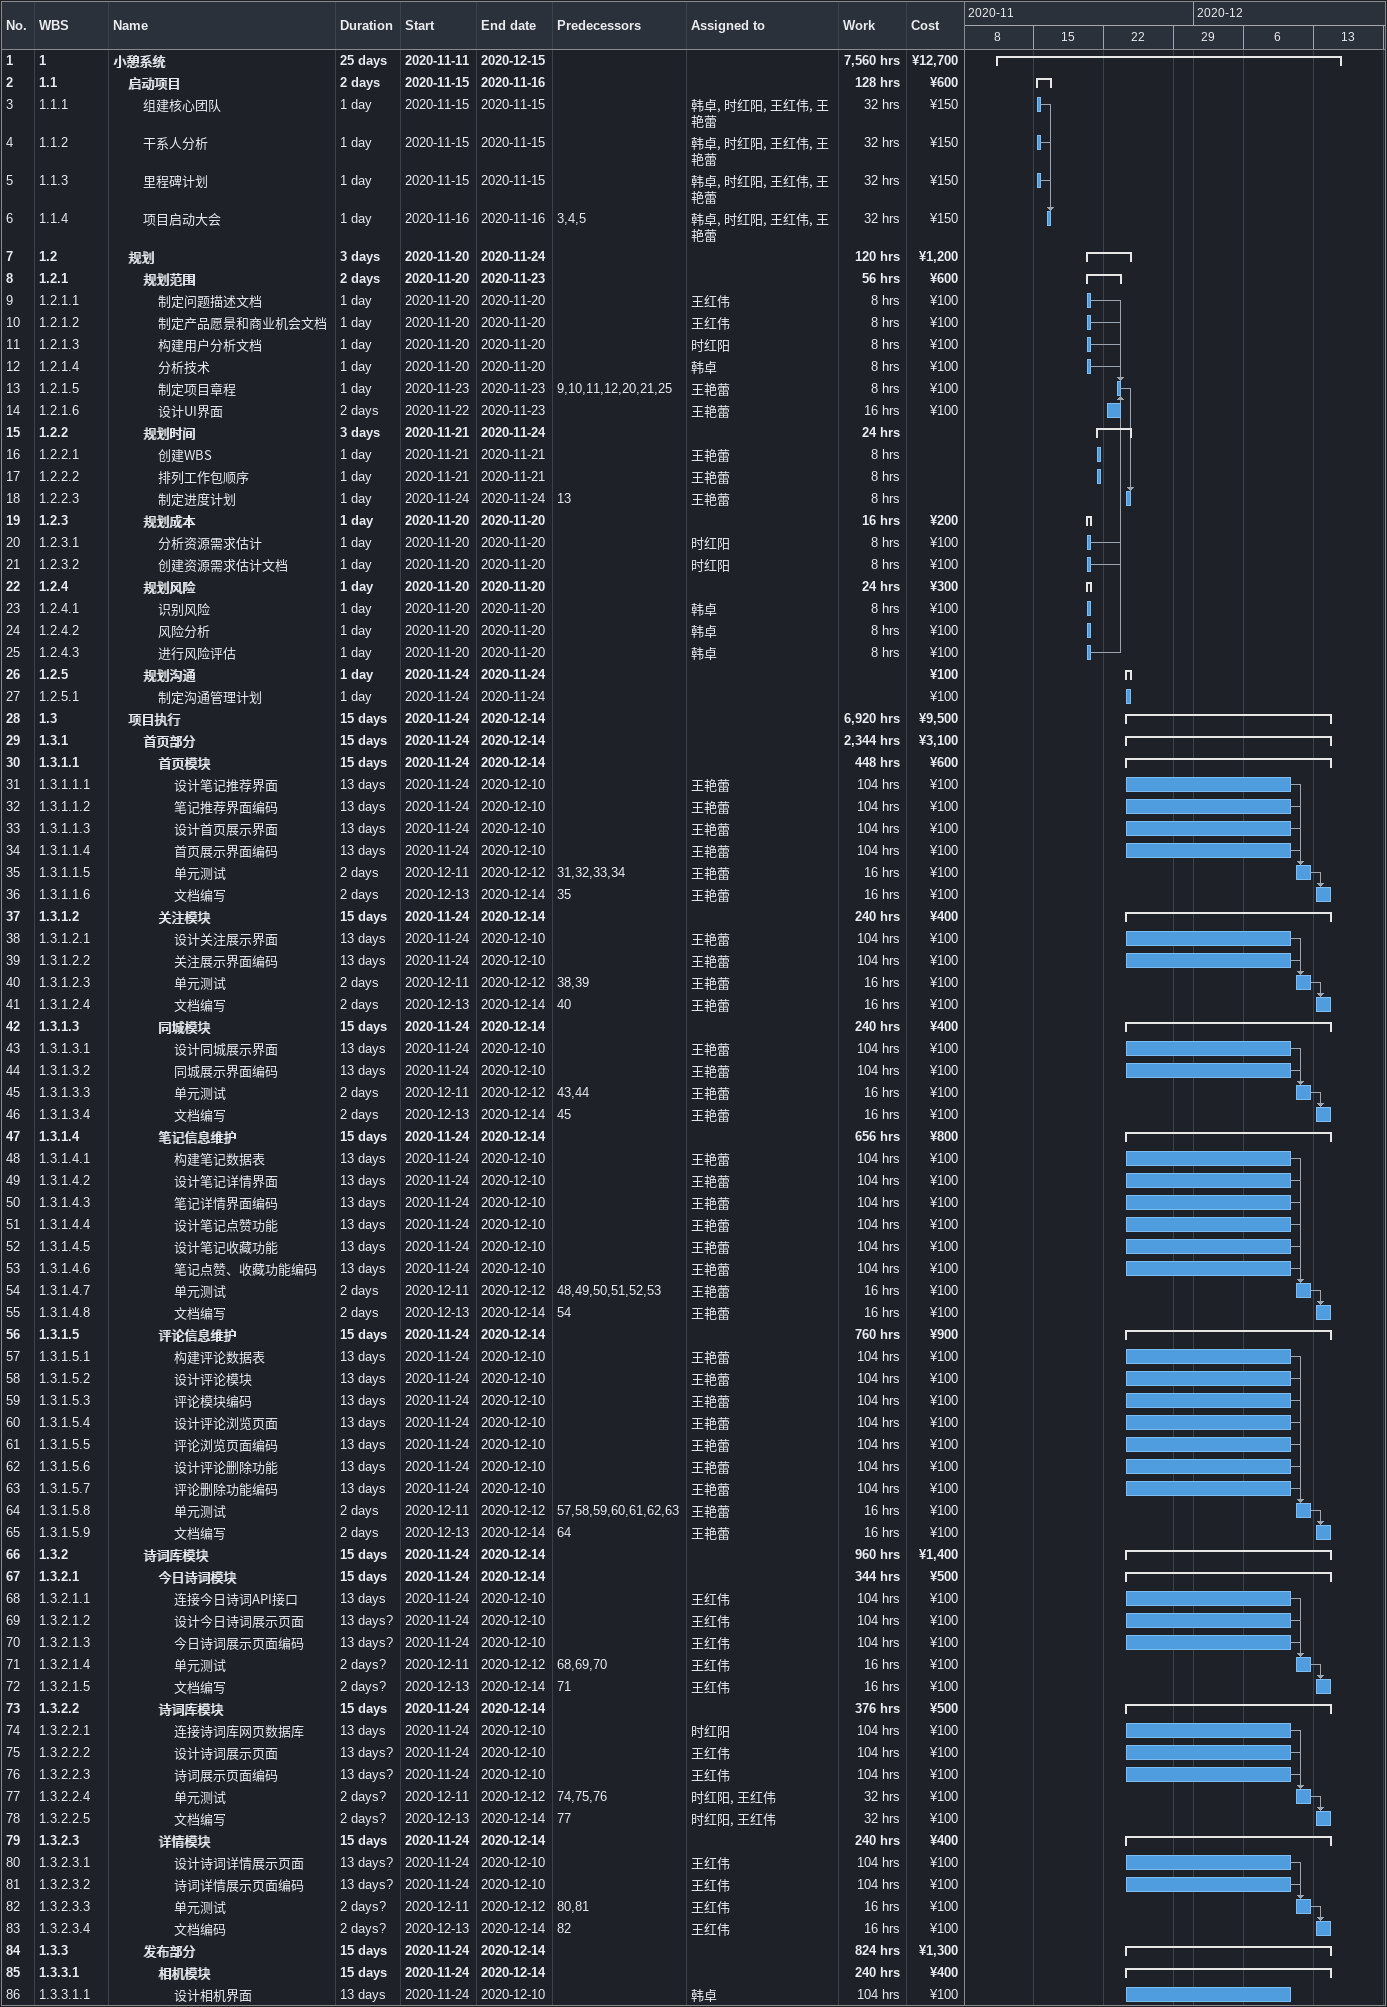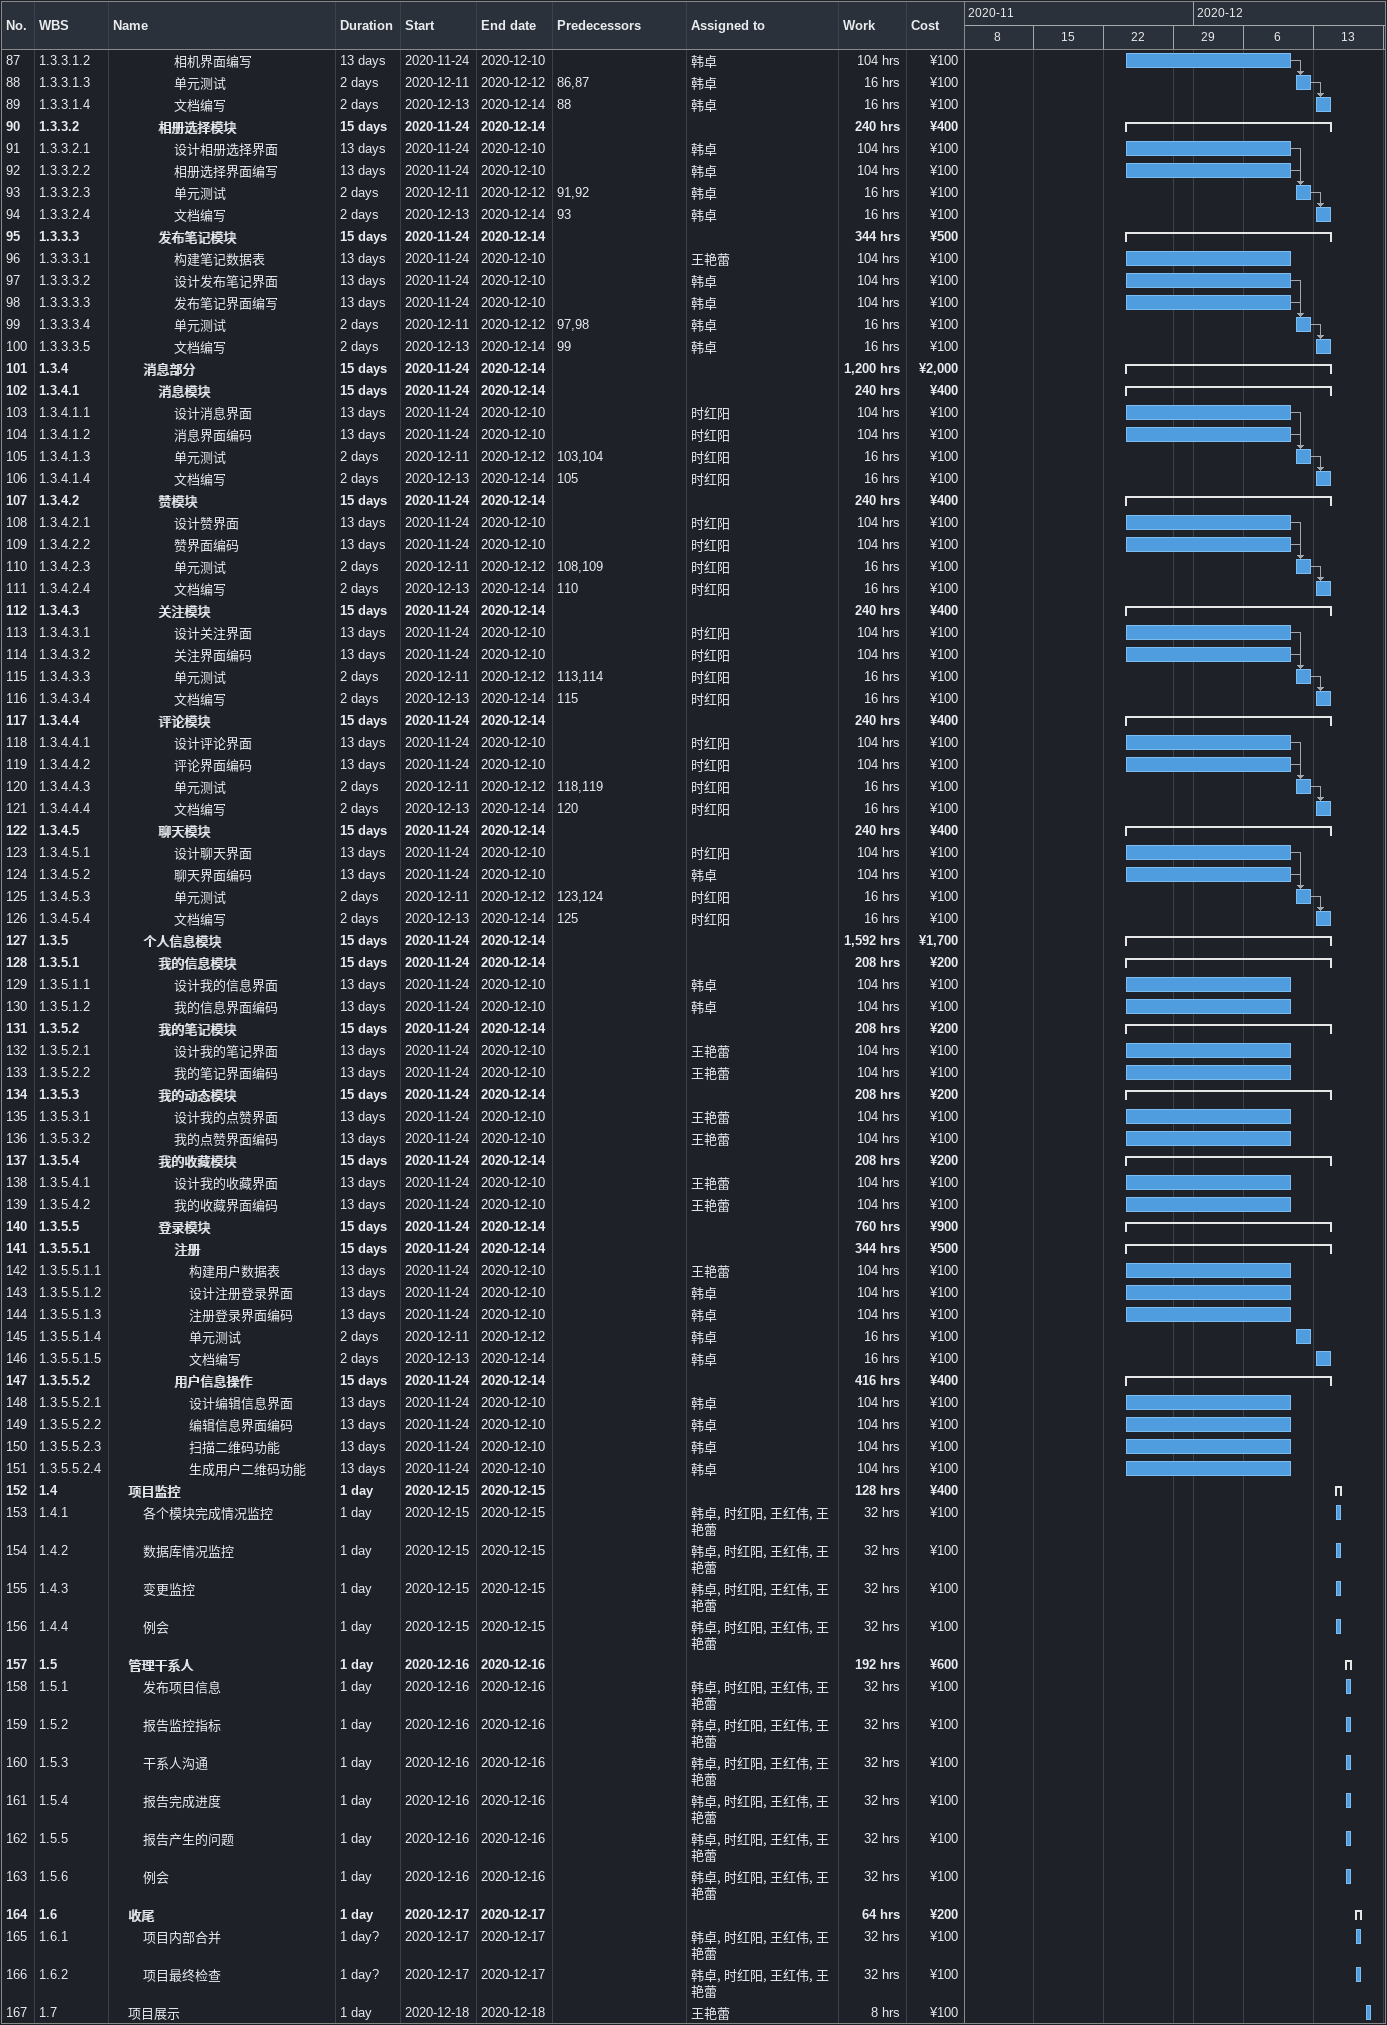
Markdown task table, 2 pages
| ID | WBS | Task | Duration | Start | Finish | Predecessors | Resources | Work (h) | Cost (¥) |
|---|---|---|---|---|---|---|---|---|---|
| 1 | 1 | **小憩系统** | 25d | 2020-11-11 | 2020-12-15 |  |  | 7560 | 12700 |
| 2 | 1.1 | **启动项目** | 2d | 2020-11-15 | 2020-11-16 |  |  | 128 | 600 |
| 3 | 1.1.1 | 组建核心团队 | 1d | 2020-11-15 | 2020-11-15 |  | 韩卓, 时红阳, 王红伟, 王艳蕾 | 32 | 150 |
| 4 | 1.1.2 | 干系人分析 | 1d | 2020-11-15 | 2020-11-15 |  | 韩卓, 时红阳, 王红伟, 王艳蕾 | 32 | 150 |
| 5 | 1.1.3 | 里程碑计划 | 1d | 2020-11-15 | 2020-11-15 |  | 韩卓, 时红阳, 王红伟, 王艳蕾 | 32 | 150 |
| 6 | 1.1.4 | 项目启动大会 | 1d | 2020-11-16 | 2020-11-16 | 3, 4, 5 | 韩卓, 时红阳, 王红伟, 王艳蕾 | 32 | 150 |
| 7 | 1.2 | **规划** | 3d | 2020-11-20 | 2020-11-24 |  |  | 120 | 1200 |
| 8 | 1.2.1 | **规划范围** | 2d | 2020-11-20 | 2020-11-23 |  |  | 56 | 600 |
| 9 | 1.2.1.1 | 制定问题描述文档 | 1d | 2020-11-20 | 2020-11-20 |  | 王红伟 | 8 | 100 |
| 10 | 1.2.1.2 | 制定产品愿景和商业机会文档 | 1d | 2020-11-20 | 2020-11-20 |  | 王红伟 | 8 | 100 |
| 11 | 1.2.1.3 | 构建用户分析文档 | 1d | 2020-11-20 | 2020-11-20 |  | 时红阳 | 8 | 100 |
| 12 | 1.2.1.4 | 分析技术 | 1d | 2020-11-20 | 2020-11-20 |  | 韩卓 | 8 | 100 |
| 13 | 1.2.1.5 | 制定项目章程 | 1d | 2020-11-23 | 2020-11-23 | 9, 10, 11, 12, 20, 21, 25 | 王艳蕾 | 8 | 100 |
| 14 | 1.2.1.6 | 设计UI界面 | 2d | 2020-11-22 | 2020-11-23 |  | 王艳蕾 | 16 | 100 |
| 15 | 1.2.2 | **规划时间** | 3d | 2020-11-21 | 2020-11-24 |  |  | 24 |  |
| 16 | 1.2.2.1 | 创建WBS | 1d | 2020-11-21 | 2020-11-21 |  | 王艳蕾 | 8 |  |
| 17 | 1.2.2.2 | 排列工作包顺序 | 1d | 2020-11-21 | 2020-11-21 |  | 王艳蕾 | 8 |  |
| 18 | 1.2.2.3 | 制定进度计划 | 1d | 2020-11-24 | 2020-11-24 | 13 | 王艳蕾 | 8 |  |
| 19 | 1.2.3 | **规划成本** | 1d | 2020-11-20 | 2020-11-20 |  |  | 16 | 200 |
| 20 | 1.2.3.1 | 分析资源需求估计 | 1d | 2020-11-20 | 2020-11-20 |  | 时红阳 | 8 | 100 |
| 21 | 1.2.3.2 | 创建资源需求估计文档 | 1d | 2020-11-20 | 2020-11-20 |  | 时红阳 | 8 | 100 |
| 22 | 1.2.4 | **规划风险** | 1d | 2020-11-20 | 2020-11-20 |  |  | 24 | 300 |
| 23 | 1.2.4.1 | 识别风险 | 1d | 2020-11-20 | 2020-11-20 |  | 韩卓 | 8 | 100 |
| 24 | 1.2.4.2 | 风险分析 | 1d | 2020-11-20 | 2020-11-20 |  | 韩卓 | 8 | 100 |
| 25 | 1.2.4.3 | 进行风险评估 | 1d | 2020-11-20 | 2020-11-20 |  | 韩卓 | 8 | 100 |
| 26 | 1.2.5 | **规划沟通** | 1d | 2020-11-24 | 2020-11-24 |  |  |  | 100 |
| 27 | 1.2.5.1 | 制定沟通管理计划 | 1d | 2020-11-24 | 2020-11-24 |  |  |  | 100 |
| 28 | 1.3 | **项目执行** | 15d | 2020-11-24 | 2020-12-14 |  |  | 6920 | 9500 |
| 29 | 1.3.1 | **首页部分** | 15d | 2020-11-24 | 2020-12-14 |  |  | 2344 | 3100 |
| 30 | 1.3.1.1 | **首页模块** | 15d | 2020-11-24 | 2020-12-14 |  |  | 448 | 600 |
| 31 | 1.3.1.1.1 | 设计笔记推荐界面 | 13d | 2020-11-24 | 2020-12-10 |  | 王艳蕾 | 104 | 100 |
| 32 | 1.3.1.1.2 | 笔记推荐界面编码 | 13d | 2020-11-24 | 2020-12-10 |  | 王艳蕾 | 104 | 100 |
| 33 | 1.3.1.1.3 | 设计首页展示界面 | 13d | 2020-11-24 | 2020-12-10 |  | 王艳蕾 | 104 | 100 |
| 34 | 1.3.1.1.4 | 首页展示界面编码 | 13d | 2020-11-24 | 2020-12-10 |  | 王艳蕾 | 104 | 100 |
| 35 | 1.3.1.1.5 | 单元测试 | 2d | 2020-12-11 | 2020-12-12 | 31, 32, 33, 34 | 王艳蕾 | 16 | 100 |
| 36 | 1.3.1.1.6 | 文档编写 | 2d | 2020-12-13 | 2020-12-14 | 35 | 王艳蕾 | 16 | 100 |
| 37 | 1.3.1.2 | **关注模块** | 15d | 2020-11-24 | 2020-12-14 |  |  | 240 | 400 |
| 38 | 1.3.1.2.1 | 设计关注展示界面 | 13d | 2020-11-24 | 2020-12-10 |  | 王艳蕾 | 104 | 100 |
| 39 | 1.3.1.2.2 | 关注展示界面编码 | 13d | 2020-11-24 | 2020-12-10 |  | 王艳蕾 | 104 | 100 |
| 40 | 1.3.1.2.3 | 单元测试 | 2d | 2020-12-11 | 2020-12-12 | 38, 39 | 王艳蕾 | 16 | 100 |
| 41 | 1.3.1.2.4 | 文档编写 | 2d | 2020-12-13 | 2020-12-14 | 40 | 王艳蕾 | 16 | 100 |
| 42 | 1.3.1.3 | **同城模块** | 15d | 2020-11-24 | 2020-12-14 |  |  | 240 | 400 |
| 43 | 1.3.1.3.1 | 设计同城展示界面 | 13d | 2020-11-24 | 2020-12-10 |  | 王艳蕾 | 104 | 100 |
| 44 | 1.3.1.3.2 | 同城展示界面编码 | 13d | 2020-11-24 | 2020-12-10 |  | 王艳蕾 | 104 | 100 |
| 45 | 1.3.1.3.3 | 单元测试 | 2d | 2020-12-11 | 2020-12-12 | 43, 44 | 王艳蕾 | 16 | 100 |
| 46 | 1.3.1.3.4 | 文档编写 | 2d | 2020-12-13 | 2020-12-14 | 45 | 王艳蕾 | 16 | 100 |
| 47 | 1.3.1.4 | **笔记信息维护** | 15d | 2020-11-24 | 2020-12-14 |  |  | 656 | 800 |
| 48 | 1.3.1.4.1 | 构建笔记数据表 | 13d | 2020-11-24 | 2020-12-10 |  | 王艳蕾 | 104 | 100 |
| 49 | 1.3.1.4.2 | 设计笔记详情界面 | 13d | 2020-11-24 | 2020-12-10 |  | 王艳蕾 | 104 | 100 |
| 50 | 1.3.1.4.3 | 笔记详情界面编码 | 13d | 2020-11-24 | 2020-12-10 |  | 王艳蕾 | 104 | 100 |
| 51 | 1.3.1.4.4 | 设计笔记点赞功能 | 13d | 2020-11-24 | 2020-12-10 |  | 王艳蕾 | 104 | 100 |
| 52 | 1.3.1.4.5 | 设计笔记收藏功能 | 13d | 2020-11-24 | 2020-12-10 |  | 王艳蕾 | 104 | 100 |
| 53 | 1.3.1.4.6 | 笔记点赞、收藏功能编码 | 13d | 2020-11-24 | 2020-12-10 |  | 王艳蕾 | 104 | 100 |
| 54 | 1.3.1.4.7 | 单元测试 | 2d | 2020-12-11 | 2020-12-12 | 48, 49, 50, 51, 52, 53 | 王艳蕾 | 16 | 100 |
| 55 | 1.3.1.4.8 | 文档编写 | 2d | 2020-12-13 | 2020-12-14 | 54 | 王艳蕾 | 16 | 100 |
| 56 | 1.3.1.5 | **评论信息维护** | 15d | 2020-11-24 | 2020-12-14 |  |  | 760 | 900 |
| 57 | 1.3.1.5.1 | 构建评论数据表 | 13d | 2020-11-24 | 2020-12-10 |  | 王艳蕾 | 104 | 100 |
| 58 | 1.3.1.5.2 | 设计评论模块 | 13d | 2020-11-24 | 2020-12-10 |  | 王艳蕾 | 104 | 100 |
| 59 | 1.3.1.5.3 | 评论模块编码 | 13d | 2020-11-24 | 2020-12-10 |  | 王艳蕾 | 104 | 100 |
| 60 | 1.3.1.5.4 | 设计评论浏览页面 | 13d | 2020-11-24 | 2020-12-10 |  | 王艳蕾 | 104 | 100 |
| 61 | 1.3.1.5.5 | 评论浏览页面编码 | 13d | 2020-11-24 | 2020-12-10 |  | 王艳蕾 | 104 | 100 |
| 62 | 1.3.1.5.6 | 设计评论删除功能 | 13d | 2020-11-24 | 2020-12-10 |  | 王艳蕾 | 104 | 100 |
| 63 | 1.3.1.5.7 | 评论删除功能编码 | 13d | 2020-11-24 | 2020-12-10 |  | 王艳蕾 | 104 | 100 |
| 64 | 1.3.1.5.8 | 单元测试 | 2d | 2020-12-11 | 2020-12-12 | 57, 58, 59, 60, 61, 62, 63 | 王艳蕾 | 16 | 100 |
| 65 | 1.3.1.5.9 | 文档编写 | 2d | 2020-12-13 | 2020-12-14 | 64 | 王艳蕾 | 16 | 100 |
| 66 | 1.3.2 | **诗词库模块** | 15d | 2020-11-24 | 2020-12-14 |  |  | 960 | 1400 |
| 67 | 1.3.2.1 | **今日诗词模块** | 15d | 2020-11-24 | 2020-12-14 |  |  | 344 | 500 |
| 68 | 1.3.2.1.1 | 连接今日诗词API接口 | 13d | 2020-11-24 | 2020-12-10 |  | 王红伟 | 104 | 100 |
| 69 | 1.3.2.1.2 | 设计今日诗词展示页面 | 13d? | 2020-11-24 | 2020-12-10 |  | 王红伟 | 104 | 100 |
| 70 | 1.3.2.1.3 | 今日诗词展示页面编码 | 13d? | 2020-11-24 | 2020-12-10 |  | 王红伟 | 104 | 100 |
| 71 | 1.3.2.1.4 | 单元测试 | 2d? | 2020-12-11 | 2020-12-12 | 68, 69, 70 | 王红伟 | 16 | 100 |
| 72 | 1.3.2.1.5 | 文档编写 | 2d? | 2020-12-13 | 2020-12-14 | 71 | 王红伟 | 16 | 100 |
| 73 | 1.3.2.2 | **诗词库模块** | 15d | 2020-11-24 | 2020-12-14 |  |  | 376 | 500 |
| 74 | 1.3.2.2.1 | 连接诗词库网页数据库 | 13d | 2020-11-24 | 2020-12-10 |  | 时红阳 | 104 | 100 |
| 75 | 1.3.2.2.2 | 设计诗词展示页面 | 13d? | 2020-11-24 | 2020-12-10 |  | 王红伟 | 104 | 100 |
| 76 | 1.3.2.2.3 | 诗词展示页面编码 | 13d? | 2020-11-24 | 2020-12-10 |  | 王红伟 | 104 | 100 |
| 77 | 1.3.2.2.4 | 单元测试 | 2d? | 2020-12-11 | 2020-12-12 | 74, 75, 76 | 时红阳, 王红伟 | 32 | 100 |
| 78 | 1.3.2.2.5 | 文档编写 | 2d? | 2020-12-13 | 2020-12-14 | 77 | 时红阳, 王红伟 | 32 | 100 |
| 79 | 1.3.2.3 | **详情模块** | 15d | 2020-11-24 | 2020-12-14 |  |  | 240 | 400 |
| 80 | 1.3.2.3.1 | 设计诗词详情展示页面 | 13d? | 2020-11-24 | 2020-12-10 |  | 王红伟 | 104 | 100 |
| 81 | 1.3.2.3.2 | 诗词详情展示页面编码 | 13d? | 2020-11-24 | 2020-12-10 |  | 王红伟 | 104 | 100 |
| 82 | 1.3.2.3.3 | 单元测试 | 2d? | 2020-12-11 | 2020-12-12 | 80, 81 | 王红伟 | 16 | 100 |
| 83 | 1.3.2.3.4 | 文档编码 | 2d? | 2020-12-13 | 2020-12-14 | 82 | 王红伟 | 16 | 100 |
| 84 | 1.3.3 | **发布部分** | 15d | 2020-11-24 | 2020-12-14 |  |  | 824 | 1300 |
| 85 | 1.3.3.1 | **相机模块** | 15d | 2020-11-24 | 2020-12-14 |  |  | 240 | 400 |
| 86 | 1.3.3.1.1 | 设计相机界面 | 13d | 2020-11-24 | 2020-12-10 |  | 韩卓 | 104 | 100 |
| 87 | 1.3.3.1.2 | 相机界面编写 | 13d | 2020-11-24 | 2020-12-10 |  | 韩卓 | 104 | 100 |
| 88 | 1.3.3.1.3 | 单元测试 | 2d | 2020-12-11 | 2020-12-12 | 86, 87 | 韩卓 | 16 | 100 |
| 89 | 1.3.3.1.4 | 文档编写 | 2d | 2020-12-13 | 2020-12-14 | 88 | 韩卓 | 16 | 100 |
| 90 | 1.3.3.2 | **相册选择模块** | 15d | 2020-11-24 | 2020-12-14 |  |  | 240 | 400 |
| 91 | 1.3.3.2.1 | 设计相册选择界面 | 13d | 2020-11-24 | 2020-12-10 |  | 韩卓 | 104 | 100 |
| 92 | 1.3.3.2.2 | 相册选择界面编写 | 13d | 2020-11-24 | 2020-12-10 |  | 韩卓 | 104 | 100 |
| 93 | 1.3.3.2.3 | 单元测试 | 2d | 2020-12-11 | 2020-12-12 | 91, 92 | 韩卓 | 16 | 100 |
| 94 | 1.3.3.2.4 | 文档编写 | 2d | 2020-12-13 | 2020-12-14 | 93 | 韩卓 | 16 | 100 |
| 95 | 1.3.3.3 | **发布笔记模块** | 15d | 2020-11-24 | 2020-12-14 |  |  | 344 | 500 |
| 96 | 1.3.3.3.1 | 构建笔记数据表 | 13d | 2020-11-24 | 2020-12-10 |  | 王艳蕾 | 104 | 100 |
| 97 | 1.3.3.3.2 | 设计发布笔记界面 | 13d | 2020-11-24 | 2020-12-10 |  | 韩卓 | 104 | 100 |
| 98 | 1.3.3.3.3 | 发布笔记界面编写 | 13d | 2020-11-24 | 2020-12-10 |  | 韩卓 | 104 | 100 |
| 99 | 1.3.3.3.4 | 单元测试 | 2d | 2020-12-11 | 2020-12-12 | 97, 98 | 韩卓 | 16 | 100 |
| 100 | 1.3.3.3.5 | 文档编写 | 2d | 2020-12-13 | 2020-12-14 | 99 | 韩卓 | 16 | 100 |
| 101 | 1.3.4 | **消息部分** | 15d | 2020-11-24 | 2020-12-14 |  |  | 1200 | 2000 |
| 102 | 1.3.4.1 | **消息模块** | 15d | 2020-11-24 | 2020-12-14 |  |  | 240 | 400 |
| 103 | 1.3.4.1.1 | 设计消息界面 | 13d | 2020-11-24 | 2020-12-10 |  | 时红阳 | 104 | 100 |
| 104 | 1.3.4.1.2 | 消息界面编码 | 13d | 2020-11-24 | 2020-12-10 |  | 时红阳 | 104 | 100 |
| 105 | 1.3.4.1.3 | 单元测试 | 2d | 2020-12-11 | 2020-12-12 | 103, 104 | 时红阳 | 16 | 100 |
| 106 | 1.3.4.1.4 | 文档编写 | 2d | 2020-12-13 | 2020-12-14 | 105 | 时红阳 | 16 | 100 |
| 107 | 1.3.4.2 | **赞模块** | 15d | 2020-11-24 | 2020-12-14 |  |  | 240 | 400 |
| 108 | 1.3.4.2.1 | 设计赞界面 | 13d | 2020-11-24 | 2020-12-10 |  | 时红阳 | 104 | 100 |
| 109 | 1.3.4.2.2 | 赞界面编码 | 13d | 2020-11-24 | 2020-12-10 |  | 时红阳 | 104 | 100 |
| 110 | 1.3.4.2.3 | 单元测试 | 2d | 2020-12-11 | 2020-12-12 | 108, 109 | 时红阳 | 16 | 100 |
| 111 | 1.3.4.2.4 | 文档编写 | 2d | 2020-12-13 | 2020-12-14 | 110 | 时红阳 | 16 | 100 |
| 112 | 1.3.4.3 | **关注模块** | 15d | 2020-11-24 | 2020-12-14 |  |  | 240 | 400 |
| 113 | 1.3.4.3.1 | 设计关注界面 | 13d | 2020-11-24 | 2020-12-10 |  | 时红阳 | 104 | 100 |
| 114 | 1.3.4.3.2 | 关注界面编码 | 13d | 2020-11-24 | 2020-12-10 |  | 时红阳 | 104 | 100 |
| 115 | 1.3.4.3.3 | 单元测试 | 2d | 2020-12-11 | 2020-12-12 | 113, 114 | 时红阳 | 16 | 100 |
| 116 | 1.3.4.3.4 | 文档编写 | 2d | 2020-12-13 | 2020-12-14 | 115 | 时红阳 | 16 | 100 |
| 117 | 1.3.4.4 | **评论模块** | 15d | 2020-11-24 | 2020-12-14 |  |  | 240 | 400 |
| 118 | 1.3.4.4.1 | 设计评论界面 | 13d | 2020-11-24 | 2020-12-10 |  | 时红阳 | 104 | 100 |
| 119 | 1.3.4.4.2 | 评论界面编码 | 13d | 2020-11-24 | 2020-12-10 |  | 时红阳 | 104 | 100 |
| 120 | 1.3.4.4.3 | 单元测试 | 2d | 2020-12-11 | 2020-12-12 | 118, 119 | 时红阳 | 16 | 100 |
| 121 | 1.3.4.4.4 | 文档编写 | 2d | 2020-12-13 | 2020-12-14 | 120 | 时红阳 | 16 | 100 |
| 122 | 1.3.4.5 | **聊天模块** | 15d | 2020-11-24 | 2020-12-14 |  |  | 240 | 400 |
| 123 | 1.3.4.5.1 | 设计聊天界面 | 13d | 2020-11-24 | 2020-12-10 |  | 时红阳 | 104 | 100 |
| 124 | 1.3.4.5.2 | 聊天界面编码 | 13d | 2020-11-24 | 2020-12-10 |  | 韩卓 | 104 | 100 |
| 125 | 1.3.4.5.3 | 单元测试 | 2d | 2020-12-11 | 2020-12-12 | 123, 124 | 时红阳 | 16 | 100 |
| 126 | 1.3.4.5.4 | 文档编写 | 2d | 2020-12-13 | 2020-12-14 | 125 | 时红阳 | 16 | 100 |
| 127 | 1.3.5 | **个人信息模块** | 15d | 2020-11-24 | 2020-12-14 |  |  | 1592 | 1700 |
| 128 | 1.3.5.1 | **我的信息模块** | 15d | 2020-11-24 | 2020-12-14 |  |  | 208 | 200 |
| 129 | 1.3.5.1.1 | 设计我的信息界面 | 13d | 2020-11-24 | 2020-12-10 |  | 韩卓 | 104 | 100 |
| 130 | 1.3.5.1.2 | 我的信息界面编码 | 13d | 2020-11-24 | 2020-12-10 |  | 韩卓 | 104 | 100 |
| 131 | 1.3.5.2 | **我的笔记模块** | 15d | 2020-11-24 | 2020-12-14 |  |  | 208 | 200 |
| 132 | 1.3.5.2.1 | 设计我的笔记界面 | 13d | 2020-11-24 | 2020-12-10 |  | 王艳蕾 | 104 | 100 |
| 133 | 1.3.5.2.2 | 我的笔记界面编码 | 13d | 2020-11-24 | 2020-12-10 |  | 王艳蕾 | 104 | 100 |
| 134 | 1.3.5.3 | **我的动态模块** | 15d | 2020-11-24 | 2020-12-14 |  |  | 208 | 200 |
| 135 | 1.3.5.3.1 | 设计我的点赞界面 | 13d | 2020-11-24 | 2020-12-10 |  | 王艳蕾 | 104 | 100 |
| 136 | 1.3.5.3.2 | 我的点赞界面编码 | 13d | 2020-11-24 | 2020-12-10 |  | 王艳蕾 | 104 | 100 |
| 137 | 1.3.5.4 | **我的收藏模块** | 15d | 2020-11-24 | 2020-12-14 |  |  | 208 | 200 |
| 138 | 1.3.5.4.1 | 设计我的收藏界面 | 13d | 2020-11-24 | 2020-12-10 |  | 王艳蕾 | 104 | 100 |
| 139 | 1.3.5.4.2 | 我的收藏界面编码 | 13d | 2020-11-24 | 2020-12-10 |  | 王艳蕾 | 104 | 100 |
| 140 | 1.3.5.5 | **登录模块** | 15d | 2020-11-24 | 2020-12-14 |  |  | 760 | 900 |
| 141 | 1.3.5.5.1 | **注册** | 15d | 2020-11-24 | 2020-12-14 |  |  | 344 | 500 |
| 142 | 1.3.5.5.1.1 | 构建用户数据表 | 13d | 2020-11-24 | 2020-12-10 |  | 王艳蕾 | 104 | 100 |
| 143 | 1.3.5.5.1.2 | 设计注册登录界面 | 13d | 2020-11-24 | 2020-12-10 |  | 韩卓 | 104 | 100 |
| 144 | 1.3.5.5.1.3 | 注册登录界面编码 | 13d | 2020-11-24 | 2020-12-10 |  | 韩卓 | 104 | 100 |
| 145 | 1.3.5.5.1.4 | 单元测试 | 2d | 2020-12-11 | 2020-12-12 |  | 韩卓 | 16 | 100 |
| 146 | 1.3.5.5.1.5 | 文档编写 | 2d | 2020-12-13 | 2020-12-14 |  | 韩卓 | 16 | 100 |
| 147 | 1.3.5.5.2 | **用户信息操作** | 15d | 2020-11-24 | 2020-12-14 |  |  | 416 | 400 |
| 148 | 1.3.5.5.2.1 | 设计编辑信息界面 | 13d | 2020-11-24 | 2020-12-10 |  | 韩卓 | 104 | 100 |
| 149 | 1.3.5.5.2.2 | 编辑信息界面编码 | 13d | 2020-11-24 | 2020-12-10 |  | 韩卓 | 104 | 100 |
| 150 | 1.3.5.5.2.3 | 扫描二维码功能 | 13d | 2020-11-24 | 2020-12-10 |  | 韩卓 | 104 | 100 |
| 151 | 1.3.5.5.2.4 | 生成用户二维码功能 | 13d | 2020-11-24 | 2020-12-10 |  | 韩卓 | 104 | 100 |
| 152 | 1.4 | **项目监控** | 1d | 2020-12-15 | 2020-12-15 |  |  | 128 | 400 |
| 153 | 1.4.1 | 各个模块完成情况监控 | 1d | 2020-12-15 | 2020-12-15 |  | 韩卓, 时红阳, 王红伟, 王艳蕾 | 32 | 100 |
| 154 | 1.4.2 | 数据库情况监控 | 1d | 2020-12-15 | 2020-12-15 |  | 韩卓, 时红阳, 王红伟, 王艳蕾 | 32 | 100 |
| 155 | 1.4.3 | 变更监控 | 1d | 2020-12-15 | 2020-12-15 |  | 韩卓, 时红阳, 王红伟, 王艳蕾 | 32 | 100 |
| 156 | 1.4.4 | 例会 | 1d | 2020-12-15 | 2020-12-15 |  | 韩卓, 时红阳, 王红伟, 王艳蕾 | 32 | 100 |
| 157 | 1.5 | **管理干系人** | 1d | 2020-12-16 | 2020-12-16 |  |  | 192 | 600 |
| 158 | 1.5.1 | 发布项目信息 | 1d | 2020-12-16 | 2020-12-16 |  | 韩卓, 时红阳, 王红伟, 王艳蕾 | 32 | 100 |
| 159 | 1.5.2 | 报告监控指标 | 1d | 2020-12-16 | 2020-12-16 |  | 韩卓, 时红阳, 王红伟, 王艳蕾 | 32 | 100 |
| 160 | 1.5.3 | 干系人沟通 | 1d | 2020-12-16 | 2020-12-16 |  | 韩卓, 时红阳, 王红伟, 王艳蕾 | 32 | 100 |
| 161 | 1.5.4 | 报告完成进度 | 1d | 2020-12-16 | 2020-12-16 |  | 韩卓, 时红阳, 王红伟, 王艳蕾 | 32 | 100 |
| 162 | 1.5.5 | 报告产生的问题 | 1d | 2020-12-16 | 2020-12-16 |  | 韩卓, 时红阳, 王红伟, 王艳蕾 | 32 | 100 |
| 163 | 1.5.6 | 例会 | 1d | 2020-12-16 | 2020-12-16 |  | 韩卓, 时红阳, 王红伟, 王艳蕾 | 32 | 100 |
| 164 | 1.6 | **收尾** | 1d | 2020-12-17 | 2020-12-17 |  |  | 64 | 200 |
| 165 | 1.6.1 | 项目内部合并 | 1d? | 2020-12-17 | 2020-12-17 |  | 韩卓, 时红阳, 王红伟, 王艳蕾 | 32 | 100 |
| 166 | 1.6.2 | 项目最终检查 | 1d? | 2020-12-17 | 2020-12-17 |  | 韩卓, 时红阳, 王红伟, 王艳蕾 | 32 | 100 |
| 167 | 1.7 | 项目展示 | 1d | 2020-12-18 | 2020-12-18 |  | 王艳蕾 | 8 | 100 |
